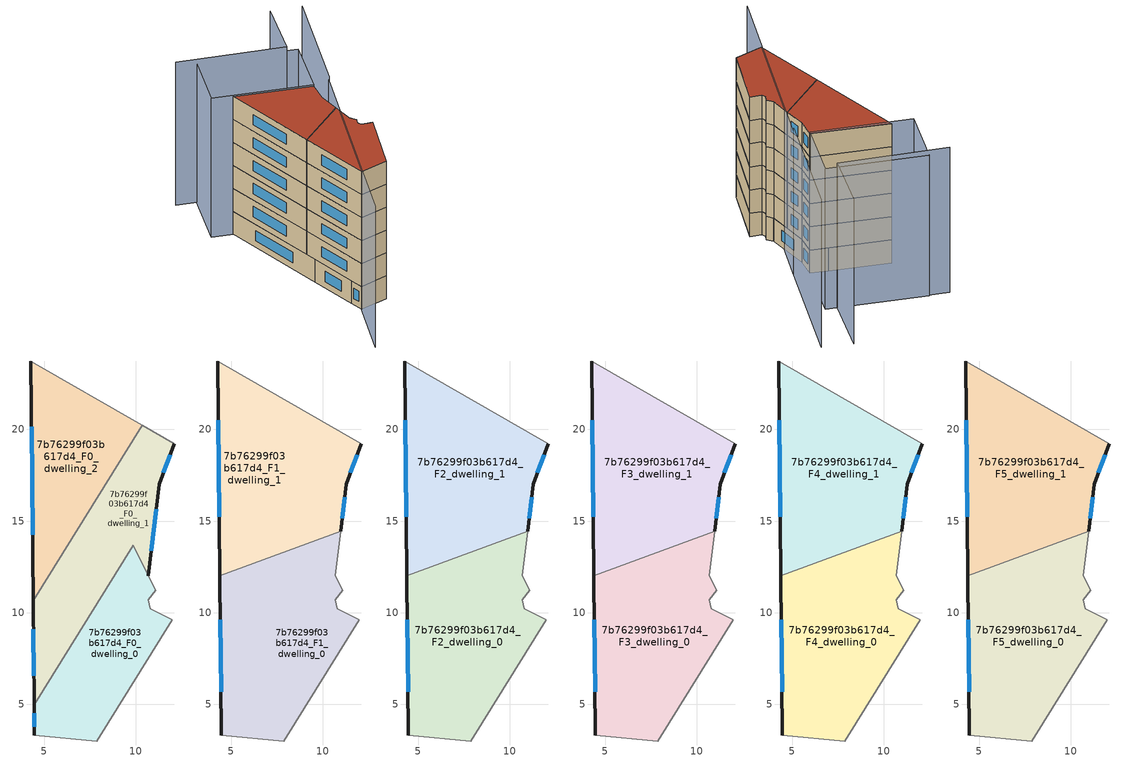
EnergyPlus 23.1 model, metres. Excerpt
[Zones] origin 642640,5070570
7b76299f03b617d4_F0_dwelling_0
 floor ground (EU_floor_Construction): 10.68,12.01 11.08,11.21 10.68,10.71 10.78,10.21 11.98,9.61 7.87,3.01 4.47,3.31 4.45,5 9.84,13.67 z0
 wall outside (EU_wall_Construction): 4.45,5 4.47,3.31 z0:3
 wall adiabatic (EU_wall_Construction): 4.47,3.31 7.87,3.01 11.98,9.61 10.78,10.21 10.68,10.71 11.08,11.21 10.68,12.01 z0:3
 wall to 7b76299f03b617d4_F0_dwelling_1 (EU_wall_Construction): 10.68,12.01 9.84,13.67 4.46,5 z0:3
 window (EU_Window_Construction): 4.46,4.53 4.47,3.77 z0.83:2.17
7b76299f03b617d4_F0_dwelling_1
 floor ground (EU_floor_Construction): 12.08,19.22 11.28,17.02 10.68,12.01 9.84,13.67 4.45,5 4.4,10.66 10.34,20.22 z0
 wall outside (EU_wall_Construction): 10.68,12.01 11.28,17.02 12.08,19.22 / 4.4,10.66 4.45,5 z0:3
 wall adiabatic (EU_wall_Construction): 12.08,19.22 10.34,20.22 z0:3
 wall to 7b76299f03b617d4_F0_dwelling_2 (EU_wall_Construction): 10.34,20.22 4.4,10.66 z0:3
 window (EU_Window_Construction): 11.5,17.62 11.86,18.61 / 10.84,13.39 11.11,15.64 / 4.42,9.1 4.44,6.55 z0.83:2.17
7b76299f03b617d4_F0_dwelling_2
 floor ground (EU_floor_Construction): 10.34,20.22 4.4,10.66 4.28,23.72 z0
 wall outside (EU_wall_Construction): 4.28,23.72 4.4,10.66 z0:3
 wall adiabatic (EU_wall_Construction): 10.34,20.22 4.28,23.72 z0:3
 window (EU_Window_Construction): 4.31,20.13 4.37,14.25 z0.83:2.17
7b76299f03b617d4_F1_dwelling_0
 floor to 7b76299f03b617d4_F0_dwelling_0 (EU_floor_Construction): 10.68,12.01 11.08,11.21 10.68,10.71 10.78,10.21 11.98,9.61 7.87,3.01 4.47,3.31 4.45,5 9.84,13.67 z3
 floor to 7b76299f03b617d4_F0_dwelling_1 (EU_floor_Construction): 10.97,14.44 10.68,12.01 9.84,13.67 4.45,5 4.4,10.66 5.5,12.42 z3
 floor to 7b76299f03b617d4_F0_dwelling_2 (EU_floor_Construction): 5.5,12.42 4.4,10.66 4.39,12.01 z3
 wall outside (EU_wall_Construction): 4.39,12.01 4.47,3.31 z3:6
 wall adiabatic (EU_wall_Construction): 4.47,3.31 7.87,3.01 11.98,9.61 10.78,10.21 10.68,10.71 11.08,11.21 10.68,12.01 10.97,14.44 z3:6
 wall to 7b76299f03b617d4_F1_dwelling_1 (EU_wall_Construction): 10.97,14.44 4.39,12.01 z3:6
 window (EU_Window_Construction): 4.41,9.62 4.45,5.7 z3.83:5.17
7b76299f03b617d4_F1_dwelling_1
 floor to 7b76299f03b617d4_F0_dwelling_1 (EU_floor_Construction): 12.08,19.22 11.28,17.02 10.97,14.44 5.5,12.42 10.34,20.22 z3
 floor to 7b76299f03b617d4_F0_dwelling_2 (EU_floor_Construction): 10.34,20.22 5.5,12.42 4.39,12.01 4.28,23.72 z3
 wall outside (EU_wall_Construction): 10.97,14.44 11.28,17.02 12.08,19.22 / 4.28,23.72 4.39,12.01 z3:6
 wall adiabatic (EU_wall_Construction): 12.08,19.22 4.28,23.72 z3:6
 window (EU_Window_Construction): 11.5,17.62 11.86,18.61 / 11.06,15.15 11.19,16.31 / 4.31,20.5 4.36,15.24 z3.83:5.17
7b76299f03b617d4_F2_dwelling_0
 floor to 7b76299f03b617d4_F1_dwelling_0 (EU_floor_Construction): 10.97,14.44 10.68,12.01 11.08,11.21 10.68,10.71 10.78,10.21 11.98,9.61 7.87,3.01 4.47,3.31 4.39,12.01 z6
 wall outside (EU_wall_Construction): 4.39,12.01 4.47,3.31 z6:9
 wall adiabatic (EU_wall_Construction): 4.47,3.31 7.87,3.01 11.98,9.61 10.78,10.21 10.68,10.71 11.08,11.21 10.68,12.01 10.97,14.44 z6:9
 wall to 7b76299f03b617d4_F2_dwelling_1 (EU_wall_Construction): 10.97,14.44 4.39,12.01 z6:9
 window (EU_Window_Construction): 4.41,9.62 4.45,5.7 z6.83:8.17
7b76299f03b617d4_F2_dwelling_1
 floor to 7b76299f03b617d4_F1_dwelling_1 (EU_floor_Construction): 12.08,19.22 11.28,17.02 10.97,14.44 4.39,12.01 4.28,23.72 z6
 wall outside (EU_wall_Construction): 10.97,14.44 11.28,17.02 12.08,19.22 / 4.28,23.72 4.39,12.01 z6:9
 wall adiabatic (EU_wall_Construction): 12.08,19.22 4.28,23.72 z6:9
 window (EU_Window_Construction): 11.5,17.62 11.86,18.61 / 11.06,15.15 11.19,16.31 / 4.31,20.5 4.36,15.24 z6.83:8.17
7b76299f03b617d4_F3_dwelling_0
 floor to 7b76299f03b617d4_F2_dwelling_0 (EU_floor_Construction): 10.97,14.44 10.68,12.01 11.08,11.21 10.68,10.71 10.78,10.21 11.98,9.61 7.87,3.01 4.47,3.31 4.39,12.01 z9
 wall outside (EU_wall_Construction): 4.39,12.01 4.47,3.31 z9:12
 wall adiabatic (EU_wall_Construction): 4.47,3.31 7.87,3.01 11.98,9.61 10.78,10.21 10.68,10.71 11.08,11.21 10.68,12.01 10.97,14.44 z9:12
 wall to 7b76299f03b617d4_F3_dwelling_1 (EU_wall_Construction): 10.97,14.44 4.39,12.01 z9:12
 window (EU_Window_Construction): 4.41,9.62 4.45,5.7 z9.83:11.17
7b76299f03b617d4_F3_dwelling_1
 floor to 7b76299f03b617d4_F2_dwelling_1 (EU_floor_Construction): 12.08,19.22 11.28,17.02 10.97,14.44 4.39,12.01 4.28,23.72 z9
 wall outside (EU_wall_Construction): 10.97,14.44 11.28,17.02 12.08,19.22 / 4.28,23.72 4.39,12.01 z9:12
 wall adiabatic (EU_wall_Construction): 12.08,19.22 4.28,23.72 z9:12
 window (EU_Window_Construction): 11.5,17.62 11.86,18.61 / 11.06,15.15 11.19,16.31 / 4.31,20.5 4.36,15.24 z9.83:11.17
7b76299f03b617d4_F4_dwelling_0
 floor to 7b76299f03b617d4_F3_dwelling_0 (EU_floor_Construction): 10.97,14.44 10.68,12.01 11.08,11.21 10.68,10.71 10.78,10.21 11.98,9.61 7.87,3.01 4.47,3.31 4.39,12.01 z12
 wall outside (EU_wall_Construction): 4.39,12.01 4.47,3.31 z12:15
 wall adiabatic (EU_wall_Construction): 4.47,3.31 7.87,3.01 11.98,9.61 10.78,10.21 10.68,10.71 11.08,11.21 10.68,12.01 10.97,14.44 z12:15
 wall to 7b76299f03b617d4_F4_dwelling_1 (EU_wall_Construction): 10.97,14.44 4.39,12.01 z12:15
 window (EU_Window_Construction): 4.41,9.62 4.45,5.7 z12.83:14.17
7b76299f03b617d4_F4_dwelling_1
 floor to 7b76299f03b617d4_F3_dwelling_1 (EU_floor_Construction): 12.08,19.22 11.28,17.02 10.97,14.44 4.39,12.01 4.28,23.72 z12
 wall outside (EU_wall_Construction): 10.97,14.44 11.28,17.02 12.08,19.22 / 4.28,23.72 4.39,12.01 z12:15
 wall adiabatic (EU_wall_Construction): 12.08,19.22 4.28,23.72 z12:15
 window (EU_Window_Construction): 11.5,17.62 11.86,18.61 / 11.06,15.15 11.19,16.31 / 4.31,20.5 4.36,15.24 z12.83:14.17
7b76299f03b617d4_F5_dwelling_0
 floor to 7b76299f03b617d4_F4_dwelling_0 (EU_floor_Construction): 10.97,14.44 10.68,12.01 11.08,11.21 10.68,10.71 10.78,10.21 11.98,9.61 7.87,3.01 4.47,3.31 4.39,12.01 z15
 wall outside (EU_wall_Construction): 4.39,12.01 4.47,3.31 z15:18
 wall adiabatic (EU_wall_Construction): 4.47,3.31 7.87,3.01 11.98,9.61 10.78,10.21 10.68,10.71 11.08,11.21 10.68,12.01 10.97,14.44 z15:18
 wall to 7b76299f03b617d4_F5_dwelling_1 (EU_wall_Construction): 10.97,14.44 4.39,12.01 z15:18
 window (EU_Window_Construction): 4.41,9.62 4.45,5.7 z15.83:17.17
 roof outside (EU_roof_Construction): 7.87,3.01 11.98,9.61 10.78,10.21 10.68,10.71 11.08,11.21 10.68,12.01 10.97,14.44 4.39,12.01 4.47,3.31 z18
7b76299f03b617d4_F5_dwelling_1
 floor to 7b76299f03b617d4_F4_dwelling_1 (EU_floor_Construction): 12.08,19.22 11.28,17.02 10.97,14.44 4.39,12.01 4.28,23.72 z15
 wall outside (EU_wall_Construction): 10.97,14.44 11.28,17.02 12.08,19.22 / 4.28,23.72 4.39,12.01 z15:18
 wall adiabatic (EU_wall_Construction): 12.08,19.22 4.28,23.72 z15:18
 window (EU_Window_Construction): 11.5,17.62 11.86,18.61 / 11.06,15.15 11.19,16.31 / 4.31,20.5 4.36,15.24 z15.83:17.17
 roof outside (EU_roof_Construction): 10.97,14.44 11.28,17.02 12.08,19.22 4.28,23.72 4.39,12.01 z18
shading: 0.55,-3.13 13.77,18.58 z0:18.4; 13.63,18.34 20.89,30.52 z0:19; 5.68,31.13 15.64,25.47 / 15.64,25.47 12.08,19.22 / 12.08,19.22 2.13,24.88 / 2.13,24.88 5.68,31.13 z0:18.2; 17.94,32.45 14.49,26.12 / 14.49,26.12 3.53,32.1 z0:18.7
[Building]
EU S2 Campaign: North Axis=0; Terrain=City; Solar Distribution=FullExterior
[Site:Location]
Lyon-Bron: Latitude=45.75; Longitude=5; Time Zone=1; Elevation=198
[SizingPeriod:WeatherFileDays]
AnnualSizingPeriod: Begin Month=1; Begin Day of Month=1; End Month=12; End Day of Month=31; Day of Week for Start Day=Monday; Use Weather File Daylight Saving Period=No; Use Weather File Rain and Snow Indicators=No
[MATERIAL]
EU_InternalMass_Material: Roughness=MediumRough; Thickness=0.1; Conductivity=1; Density=1800; Specific Heat=900; Thermal Absorptance=0.9; Solar Absorptance=0.7; Visible Absorptance=0.7
[MATERIAL:NOMASS] Roughness=MediumRough; Thermal Absorptance=0.9; Solar Absorptance=0.7; Visible Absorptance=0.7
Name | Thermal Resistance
EU_wall_NoMass | 0.87146
EU_roof_NoMass | 0.842276
EU_floor_NoMass | 0.496999
[WINDOWMATERIAL:SIMPLEGLAZINGSYSTEM]
EU_Window_SimpleGlazing: UFactor=2.2525; Solar Heat Gain Coefficient=0.76; Visible Transmittance=0.76
[CONSTRUCTION]
EU_wall_Construction: EU_wall_NoMass
EU_roof_Construction: EU_roof_NoMass
EU_floor_Construction: EU_floor_NoMass
EU_Window_Construction: EU_Window_SimpleGlazing
EU_InternalMass_Construction: EU_InternalMass_Material
[ZONE] Type=1; Multiplier=1; Ceiling Height=autocalculate; Floor Area=autocalculate; Part of Total Floor Area=Yes
Name | Volume
7b76299f03b617d4_F0_dwelling_0 | 112.494
7b76299f03b617d4_F1_dwelling_0 | 177.369
7b76299f03b617d4_F2_dwelling_0; 7b76299f03b617d4_F3_dwelling_0; 7b76299f03b617d4_F4_dwelling_0; 7b76299f03b617d4_F5_dwelling_0; 7b76299f03b617d4_F2_dwelling_1; 7b76299f03b617d4_F3_dwelling_1; 7b76299f03b617d4_F4_dwelling_1; 7b76299f03b617d4_F5_dwelling_1 | 177.374
7b76299f03b617d4_F0_dwelling_1 | 124.006
7b76299f03b617d4_F1_dwelling_1 | 177.365
7b76299f03b617d4_F0_dwelling_2 | 118.236
[INTERNALMASS] Construction=EU_InternalMass_Construction
Name | Zone or ZoneList | Surface Area
7b76299f03b617d4_F0_dwelling_0_EU_InternalMass | 7b76299f03b617d4_F0_dwelling_0 | 37.4944
7b76299f03b617d4_F0_dwelling_1_EU_InternalMass | 7b76299f03b617d4_F0_dwelling_1 | 41.3386
7b76299f03b617d4_F0_dwelling_2_EU_InternalMass | 7b76299f03b617d4_F0_dwelling_2 | 39.412
7b76299f03b617d4_F1_dwelling_0_EU_InternalMass | 7b76299f03b617d4_F1_dwelling_0 | 59.1249
7b76299f03b617d4_F1_dwelling_1_EU_InternalMass | 7b76299f03b617d4_F1_dwelling_1 | 59.1242
7b76299f03b617d4_F2_dwelling_0_EU_InternalMass | 7b76299f03b617d4_F2_dwelling_0 | 59.1249
7b76299f03b617d4_F2_dwelling_1_EU_InternalMass | 7b76299f03b617d4_F2_dwelling_1 | 59.1242
7b76299f03b617d4_F3_dwelling_0_EU_InternalMass | 7b76299f03b617d4_F3_dwelling_0 | 59.1249
7b76299f03b617d4_F3_dwelling_1_EU_InternalMass | 7b76299f03b617d4_F3_dwelling_1 | 59.1242
7b76299f03b617d4_F4_dwelling_0_EU_InternalMass | 7b76299f03b617d4_F4_dwelling_0 | 59.1249
7b76299f03b617d4_F4_dwelling_1_EU_InternalMass | 7b76299f03b617d4_F4_dwelling_1 | 59.1242
7b76299f03b617d4_F5_dwelling_0_EU_InternalMass | 7b76299f03b617d4_F5_dwelling_0 | 59.1249
7b76299f03b617d4_F5_dwelling_1_EU_InternalMass | 7b76299f03b617d4_F5_dwelling_1 | 59.1242
[OTHEREQUIPMENT] Fuel Type=Electricity; Design Level Calculation Method=Watts/Area; Power per Zone Floor Area=1; Fraction Latent=0; Fraction Radiant=0; Fraction Lost=0; Carbon Dioxide Generation Rate=0; EndUse Subcategory=EU_Step8_InternalGains
Name | Zone or ZoneList or Space or SpaceList | Schedule
EU_Step8_InternalGain_7b76299f03b617d4_F0_dwelling_0_f000 | 7b76299f03b617d4_F0_dwelling_0 | EU_Step8_GainSchedule_7b76299f03b617d4_F0_dwelling_0_f000
EU_Step8_InternalGain_7b76299f03b617d4_F0_dwelling_1_f000 | 7b76299f03b617d4_F0_dwelling_1 | EU_Step8_GainSchedule_7b76299f03b617d4_F0_dwelling_1_f000
EU_Step8_InternalGain_7b76299f03b617d4_F0_dwelling_2_f000 | 7b76299f03b617d4_F0_dwelling_2 | EU_Step8_GainSchedule_7b76299f03b617d4_F0_dwelling_2_f000
EU_Step8_InternalGain_7b76299f03b617d4_F1_dwelling_0_f000 | 7b76299f03b617d4_F1_dwelling_0 | EU_Step8_GainSchedule_7b76299f03b617d4_F1_dwelling_0_f000
EU_Step8_InternalGain_7b76299f03b617d4_F1_dwelling_1_f000 | 7b76299f03b617d4_F1_dwelling_1 | EU_Step8_GainSchedule_7b76299f03b617d4_F1_dwelling_1_f000
EU_Step8_InternalGain_7b76299f03b617d4_F2_dwelling_0_f000 | 7b76299f03b617d4_F2_dwelling_0 | EU_Step8_GainSchedule_7b76299f03b617d4_F2_dwelling_0_f000
EU_Step8_InternalGain_7b76299f03b617d4_F2_dwelling_1_f000 | 7b76299f03b617d4_F2_dwelling_1 | EU_Step8_GainSchedule_7b76299f03b617d4_F2_dwelling_1_f000
EU_Step8_InternalGain_7b76299f03b617d4_F3_dwelling_0_f000 | 7b76299f03b617d4_F3_dwelling_0 | EU_Step8_GainSchedule_7b76299f03b617d4_F3_dwelling_0_f000
EU_Step8_InternalGain_7b76299f03b617d4_F3_dwelling_1_f000 | 7b76299f03b617d4_F3_dwelling_1 | EU_Step8_GainSchedule_7b76299f03b617d4_F3_dwelling_1_f000
EU_Step8_InternalGain_7b76299f03b617d4_F4_dwelling_0_f000 | 7b76299f03b617d4_F4_dwelling_0 | EU_Step8_GainSchedule_7b76299f03b617d4_F4_dwelling_0_f000
EU_Step8_InternalGain_7b76299f03b617d4_F4_dwelling_1_f000 | 7b76299f03b617d4_F4_dwelling_1 | EU_Step8_GainSchedule_7b76299f03b617d4_F4_dwelling_1_f000
EU_Step8_InternalGain_7b76299f03b617d4_F5_dwelling_0_f000 | 7b76299f03b617d4_F5_dwelling_0 | EU_Step8_GainSchedule_7b76299f03b617d4_F5_dwelling_0_f000
EU_Step8_InternalGain_7b76299f03b617d4_F5_dwelling_1_f000 | 7b76299f03b617d4_F5_dwelling_1 | EU_Step8_GainSchedule_7b76299f03b617d4_F5_dwelling_1_f000
[ZONEVENTILATION:DESIGNFLOWRATE] Schedule=EU_AlwaysOn; Design Flow Rate Calculation Method=AirChanges/Hour; Air Changes per Hour=0.425; Ventilation Type=Natural; Fan Pressure Rise=0; Fan Total Efficiency=1; Constant Term Coefficient=1; Temperature Term Coefficient=0; Velocity Term Coefficient=0; Velocity Squared Term Coefficient=0; Minimum Indoor Temperature=-100; Maximum Indoor Temperature=100; Delta Temperature=-100; Minimum Outdoor Temperature=-100; Maximum Outdoor Temperature=100; Maximum Wind Speed=40
Name | Zone or ZoneList or Space or SpaceList
EU_ConstantAir_7b76299f03b617d4_F0_dwelling_0 | 7b76299f03b617d4_F0_dwelling_0
EU_ConstantAir_7b76299f03b617d4_F0_dwelling_1 | 7b76299f03b617d4_F0_dwelling_1
EU_ConstantAir_7b76299f03b617d4_F0_dwelling_2 | 7b76299f03b617d4_F0_dwelling_2
EU_ConstantAir_7b76299f03b617d4_F1_dwelling_0 | 7b76299f03b617d4_F1_dwelling_0
EU_ConstantAir_7b76299f03b617d4_F1_dwelling_1 | 7b76299f03b617d4_F1_dwelling_1
EU_ConstantAir_7b76299f03b617d4_F2_dwelling_0 | 7b76299f03b617d4_F2_dwelling_0
EU_ConstantAir_7b76299f03b617d4_F2_dwelling_1 | 7b76299f03b617d4_F2_dwelling_1
EU_ConstantAir_7b76299f03b617d4_F3_dwelling_0 | 7b76299f03b617d4_F3_dwelling_0
EU_ConstantAir_7b76299f03b617d4_F3_dwelling_1 | 7b76299f03b617d4_F3_dwelling_1
EU_ConstantAir_7b76299f03b617d4_F4_dwelling_0 | 7b76299f03b617d4_F4_dwelling_0
EU_ConstantAir_7b76299f03b617d4_F4_dwelling_1 | 7b76299f03b617d4_F4_dwelling_1
EU_ConstantAir_7b76299f03b617d4_F5_dwelling_0 | 7b76299f03b617d4_F5_dwelling_0
EU_ConstantAir_7b76299f03b617d4_F5_dwelling_1 | 7b76299f03b617d4_F5_dwelling_1
[HVACTEMPLATE:THERMOSTAT] Constant Heating Setpoint=20; Constant Cooling Setpoint=50
EU_HeatOnly_7b76299f03b617d4_F0_dwelling_0; EU_HeatOnly_7b76299f03b617d4_F0_dwelling_1; EU_HeatOnly_7b76299f03b617d4_F0_dwelling_2; EU_HeatOnly_7b76299f03b617d4_F1_dwelling_0; EU_HeatOnly_7b76299f03b617d4_F1_dwelling_1; EU_HeatOnly_7b76299f03b617d4_F2_dwelling_0; EU_HeatOnly_7b76299f03b617d4_F2_dwelling_1; EU_HeatOnly_7b76299f03b617d4_F3_dwelling_0; EU_HeatOnly_7b76299f03b617d4_F3_dwelling_1; EU_HeatOnly_7b76299f03b617d4_F4_dwelling_0; EU_HeatOnly_7b76299f03b617d4_F4_dwelling_1; EU_HeatOnly_7b76299f03b617d4_F5_dwelling_0; EU_HeatOnly_7b76299f03b617d4_F5_dwelling_1
[HVACTEMPLATE:ZONE:IDEALLOADSAIRSYSTEM] System Availability Schedule=EU_AlwaysOn; Maximum Heating Supply Air Temperature=50; Minimum Cooling Supply Air Temperature=13; Maximum Heating Supply Air Humidity Ratio=0.0156; Minimum Cooling Supply Air Humidity Ratio=0.0077; Heating Limit=NoLimit; Cooling Limit=NoLimit; Heating Availability Schedule=EU_AlwaysOn; Cooling Availability Schedule=EU_CoolingOff; Dehumidification Control Type=ConstantSensibleHeatRatio; Cooling Sensible Heat Ratio=0.7; Dehumidification Setpoint=60; Humidification Control Type=None; Humidification Setpoint=30; Outdoor Air Method=None; Outdoor Air Flow Rate per Person=0.00944; Outdoor Air Flow Rate per Zone Floor Area=0; Outdoor Air Flow Rate per Zone=0; Demand Controlled Ventilation Type=None; Outdoor Air Economizer Type=NoEconomizer; Heat Recovery Type=None; Sensible Heat Recovery Effectiveness=0.7; Latent Heat Recovery Effectiveness=0.65
Name | Template Thermostat
7b76299f03b617d4_F0_dwelling_0 | EU_HeatOnly_7b76299f03b617d4_F0_dwelling_0
7b76299f03b617d4_F0_dwelling_1 | EU_HeatOnly_7b76299f03b617d4_F0_dwelling_1
7b76299f03b617d4_F0_dwelling_2 | EU_HeatOnly_7b76299f03b617d4_F0_dwelling_2
7b76299f03b617d4_F1_dwelling_0 | EU_HeatOnly_7b76299f03b617d4_F1_dwelling_0
7b76299f03b617d4_F1_dwelling_1 | EU_HeatOnly_7b76299f03b617d4_F1_dwelling_1
7b76299f03b617d4_F2_dwelling_0 | EU_HeatOnly_7b76299f03b617d4_F2_dwelling_0
7b76299f03b617d4_F2_dwelling_1 | EU_HeatOnly_7b76299f03b617d4_F2_dwelling_1
7b76299f03b617d4_F3_dwelling_0 | EU_HeatOnly_7b76299f03b617d4_F3_dwelling_0
7b76299f03b617d4_F3_dwelling_1 | EU_HeatOnly_7b76299f03b617d4_F3_dwelling_1
7b76299f03b617d4_F4_dwelling_0 | EU_HeatOnly_7b76299f03b617d4_F4_dwelling_0
7b76299f03b617d4_F4_dwelling_1 | EU_HeatOnly_7b76299f03b617d4_F4_dwelling_1
7b76299f03b617d4_F5_dwelling_0 | EU_HeatOnly_7b76299f03b617d4_F5_dwelling_0
7b76299f03b617d4_F5_dwelling_1 | EU_HeatOnly_7b76299f03b617d4_F5_dwelling_1
[SIZING:ZONE] Zone Cooling Design Supply Air Temperature Input Method=SupplyAirTemperature; Zone Cooling Design Supply Air Temperature=13; Zone Heating Design Supply Air Temperature Input Method=SupplyAirTemperature; Zone Heating Design Supply Air Temperature=50; Zone Cooling Design Supply Air Humidity Ratio=0.008; Zone Heating Design Supply Air Humidity Ratio=0.008; Cooling Design Air Flow Method=DesignDay; Cooling Design Air Flow Rate=0; Cooling Minimum Air Flow per Zone Floor Area=0.000762; Cooling Minimum Air Flow=0; Cooling Minimum Air Flow Fraction=0.2; Heating Design Air Flow Method=DesignDay; Heating Design Air Flow Rate=0; Heating Maximum Air Flow per Zone Floor Area=0.002032; Heating Maximum Air Flow=0.141576; Heating Maximum Air Flow Fraction=0.3; Account for Dedicated Outdoor Air System=No; Dedicated Outdoor Air System Control Strategy=NeutralSupplyAir; Dedicated Outdoor Air Low Setpoint Temperature for Design=autosize; Dedicated Outdoor Air High Setpoint Temperature for Design=autosize; Zone Load Sizing Method=Sensible Load Only No Latent Load; Zone Latent Cooling Design Supply Air Humidity Ratio Input Method=HumidityRatioDifference; Zone Cooling Design Supply Air Humidity Ratio Difference=0.005; Zone Latent Heating Design Supply Air Humidity Ratio Input Method=HumidityRatioDifference; Zone Humidification Design Supply Air Humidity Ratio Difference=0.005
7b76299f03b617d4_F0_dwelling_0; 7b76299f03b617d4_F0_dwelling_1; 7b76299f03b617d4_F0_dwelling_2; 7b76299f03b617d4_F1_dwelling_0; 7b76299f03b617d4_F1_dwelling_1; 7b76299f03b617d4_F2_dwelling_0; 7b76299f03b617d4_F2_dwelling_1; 7b76299f03b617d4_F3_dwelling_0; 7b76299f03b617d4_F3_dwelling_1; 7b76299f03b617d4_F4_dwelling_0; 7b76299f03b617d4_F4_dwelling_1; 7b76299f03b617d4_F5_dwelling_0; 7b76299f03b617d4_F5_dwelling_1
[SCHEDULE:CONSTANT]
Name | Hourly Value
EU_AlwaysOn | 1
EU_CoolingOff | 0
[SCHEDULE:FILE] Column Number=1; Rows to Skip at Top=0; Number of Hours of Data=8760; Column Separator=Comma; Interpolate to Timestep=No; Minutes per Item=60; Adjust Schedule for Daylight Savings=Yes
Name | File
EU_Step8_GainSchedule_7b76299f03b617d4_F0_dwelling_0_f000 | ../../schedules/7b76299f03b617d4/7b76299f03b617d4_F0_dwelling_0_f000_gain.csv
EU_Step8_GainSchedule_7b76299f03b617d4_F0_dwelling_1_f000 | ../../schedules/7b76299f03b617d4/7b76299f03b617d4_F0_dwelling_1_f000_gain.csv
EU_Step8_GainSchedule_7b76299f03b617d4_F0_dwelling_2_f000 | ../../schedules/7b76299f03b617d4/7b76299f03b617d4_F0_dwelling_2_f000_gain.csv
EU_Step8_GainSchedule_7b76299f03b617d4_F1_dwelling_0_f000 | ../../schedules/7b76299f03b617d4/7b76299f03b617d4_F1_dwelling_0_f000_gain.csv
EU_Step8_GainSchedule_7b76299f03b617d4_F1_dwelling_1_f000 | ../../schedules/7b76299f03b617d4/7b76299f03b617d4_F1_dwelling_1_f000_gain.csv
EU_Step8_GainSchedule_7b76299f03b617d4_F2_dwelling_0_f000 | ../../schedules/7b76299f03b617d4/7b76299f03b617d4_F2_dwelling_0_f000_gain.csv
EU_Step8_GainSchedule_7b76299f03b617d4_F2_dwelling_1_f000 | ../../schedules/7b76299f03b617d4/7b76299f03b617d4_F2_dwelling_1_f000_gain.csv
EU_Step8_GainSchedule_7b76299f03b617d4_F3_dwelling_0_f000 | ../../schedules/7b76299f03b617d4/7b76299f03b617d4_F3_dwelling_0_f000_gain.csv
EU_Step8_GainSchedule_7b76299f03b617d4_F3_dwelling_1_f000 | ../../schedules/7b76299f03b617d4/7b76299f03b617d4_F3_dwelling_1_f000_gain.csv
EU_Step8_GainSchedule_7b76299f03b617d4_F4_dwelling_0_f000 | ../../schedules/7b76299f03b617d4/7b76299f03b617d4_F4_dwelling_0_f000_gain.csv
EU_Step8_GainSchedule_7b76299f03b617d4_F4_dwelling_1_f000 | ../../schedules/7b76299f03b617d4/7b76299f03b617d4_F4_dwelling_1_f000_gain.csv
EU_Step8_GainSchedule_7b76299f03b617d4_F5_dwelling_0_f000 | ../../schedules/7b76299f03b617d4/7b76299f03b617d4_F5_dwelling_0_f000_gain.csv
EU_Step8_GainSchedule_7b76299f03b617d4_F5_dwelling_1_f000 | ../../schedules/7b76299f03b617d4/7b76299f03b617d4_F5_dwelling_1_f000_gain.csv
